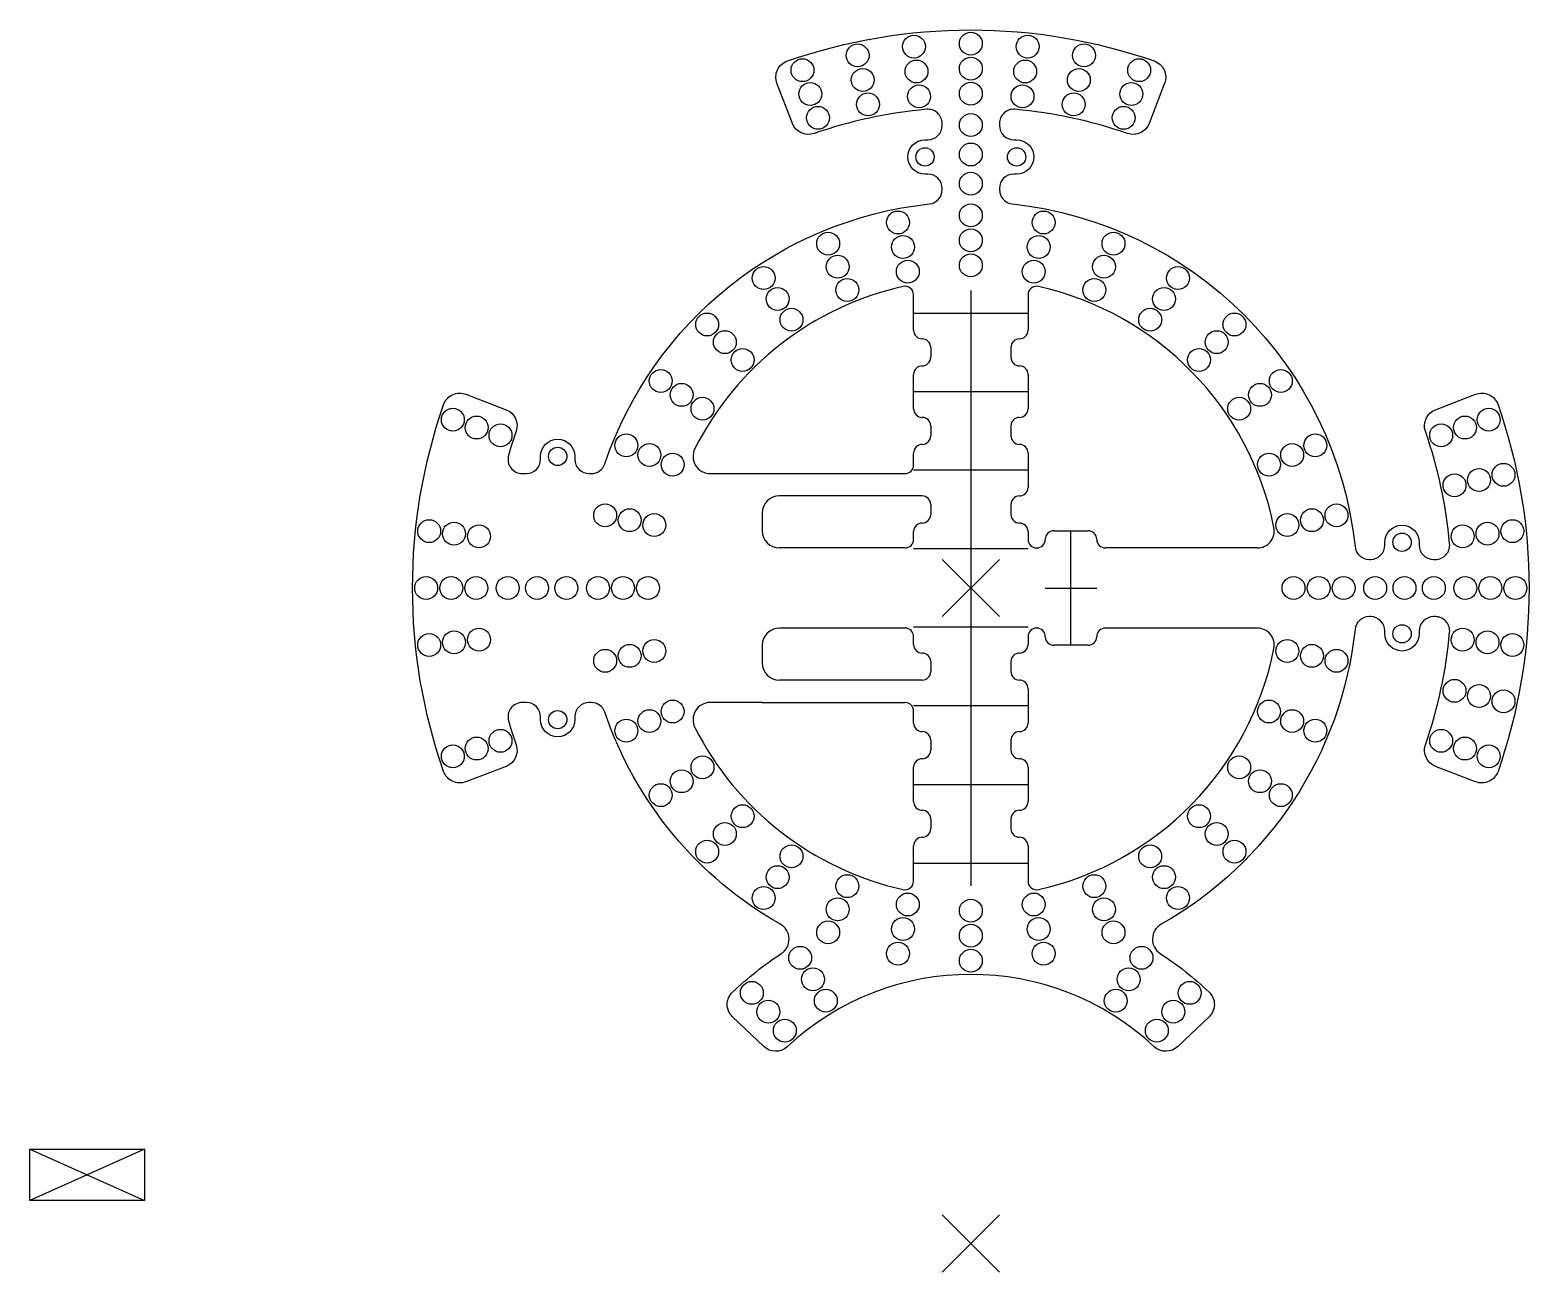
# Model space of a CAD drawing. Header units: millimetres. Extents: x -164 to 97, y -119 to 98.
import ezdxf

# ---------------------------------------------------------------- set-up
doc = ezdxf.new("R2010")
doc.units = ezdxf.units.MM
doc.layers.get('0').update_dxf_attribs({"linetype": 'CONTINUOUS'})

msp = doc.modelspace()

# ---------------------------------------------------------------- linework, layer by layer
for p, q in [((-10, 45.04), (-10, 51.22)), ((0, 52), (0, -52)), ((10, 51.22), (10, 45.04)), ((-10, 48.04), (10, 48.04)), ((-7, 42.04), (-7, 40.32)), ((7, 42.04), (7, 40.32)), ((-10, 31.32), (-10, 37.32)), ((10, 37.32), (10, 31.32)), ((-10, 34.32), (10, 34.32)), ((-7, 28.32), (-7, 26.59)), ((7, 28.32), (7, 26.59)), ((-10, 21.5), (-10, 23.59)), ((10, 23.59), (10, 17.59)), ((-45.52, 20), (-36.43, 20)), ((-36.43, 20), (-11.5, 20)), ((10, 20.59), (-10, 20.59)), ((-8.5, 16.09), (-33.43, 16.09)), ((-7, 14.59), (-7, 12.86)), ((7, 14.59), (7, 12.86)), ((-36.43, 13.09), (-36.43, 10)), ((-10, 8.5), (-10, 9.86)), ((10, 9.86), (10, 8.5)), ((14.5, 10), (20.5, 10)), ((17.5, -10), (17.5, 10)), ((-11.5, 7), (-33.43, 7)), ((10, 6.86), (-10, 6.86)), ((50.01, 7), (23.5, 7)), ((-5, -5), (5, 5)), ((5, -5), (-5, 5)), ((13, 0), (22, 0)), ((-11.5, -7), (-33.43, -7)), ((10, -6.86), (-10, -6.86)), ((50.01, -7), (23.5, -7)), ((-36.43, -10), (-36.43, -13.09)), ((-10, -9.86), (-10, -8.5)), ((10, -8.5), (10, -9.86)), ((20.5, -10), (14.5, -10)), ((-7, -12.86), (-7, -14.59)), ((7, -12.86), (7, -14.59)), ((-8.5, -16.09), (-33.43, -16.09)), ((10, -17.59), (10, -23.59)), ((-36.43, -20), (-45.52, -20)), ((-36.43, -20), (-11.5, -20)), ((10, -20.59), (-10, -20.59)), ((-10, -23.59), (-10, -21.5)), ((-7, -26.59), (-7, -28.32)), ((7, -26.59), (7, -28.32)), ((-10, -37.32), (-10, -31.32)), ((10, -31.32), (10, -37.32)), ((-10, -34.32), (10, -34.32)), ((-7, -40.32), (-7, -42.04)), ((7, -40.32), (7, -42.04)), ((-10, -51.22), (-10, -45.04)), ((10, -45.04), (10, -51.22)), ((-10, -48.04), (10, -48.04)), ((-164.33, -98.01), (-144.33, -107.01)), ((-144.33, -98.01), (-164.33, -107.01)), ((-5, -119.5), (5, -109.5)), ((5, -119.5), (-5, -109.5))]:
    msp.add_line(p, q)
msp.add_lwpolyline([(-36.17, -80.11), (-41.61, -74.93, -0.429586), (-41.61, -70.58, -0.044883), (-33.1, -63.86, 0.561799), (-33.26, -58.74, -0.18411), (-63.92, -21.7, 0.321309), (-66.29, -20), (-66.65, -20, 0.414214), (-69.15, -22.5), (-69.15, -23, -1), (-75.15, -23), (-75.15, -22.5, 0.414214), (-77.65, -20), (-78.33, -20, 0.498723), (-80.74, -23.19, 0.013081), (-79.41, -27.38, -0.404147), (-81.17, -31.16), (-88.18, -33.85, -0.423544), (-92.09, -32.03, -0.168965), (-92.09, 32.03, -0.423544), (-88.18, 33.85), (-81.17, 31.16, -0.404147), (-79.41, 27.38, 0.013081), (-80.74, 23.19, 0.498723), (-78.33, 20), (-77.65, 20, 0.414214), (-75.15, 22.5), (-75.15, 23, -1), (-69.15, 23), (-69.15, 22.5, 0.414214), (-66.65, 20), (-66.29, 20, 0.321309), (-63.92, 21.7, -0.291947), (-7.23, 67.11, 0.38311), (-5, 69.6), (-5, 69.82, 0.414214), (-7.5, 72.32), (-8, 72.32, -1), (-8, 78.32), (-7.5, 78.32, 0.414214), (-5, 80.82), (-5, 81.15, 0.44147), (-7.73, 83.64, 0.060041), (-27.38, 79.41, -0.404147), (-31.16, 81.17), (-33.85, 88.18, -0.423544), (-32.03, 92.09, -0.168965), (32.03, 92.09, -0.423544), (33.85, 88.18), (31.16, 81.17, -0.404147), (27.38, 79.41, 0.060041), (7.73, 83.64, 0.44147), (5, 81.15), (5, 80.82, 0.414214), (7.5, 78.32), (8, 78.32, -1), (8, 72.32), (7.5, 72.32, 0.414214), (5, 69.82), (5, 69.6, 0.38311), (7.23, 67.11, -0.35264), (67.11, 7.23, 0.38311), (69.6, 5), (69.82, 5, 0.414214), (72.32, 7.5), (72.32, 8, -1), (78.32, 8), (78.32, 7.5, 0.414214), (80.82, 5), (81.15, 5, 0.44147), (83.64, 7.73, 0.060041), (79.41, 27.38, -0.404147), (81.17, 31.16), (88.18, 33.85, -0.423544), (92.09, 32.03, -0.168965), (92.09, -32.03, -0.423544), (88.18, -33.85), (81.17, -31.16, -0.404147), (79.41, -27.38, 0.060041), (83.64, -7.73, 0.44147), (81.15, -5), (80.82, -5, 0.414214), (78.32, -7.5), (78.32, -8, -1), (72.32, -8), (72.32, -7.5, 0.414214), (69.82, -5), (69.6, -5, 0.38311), (67.11, -7.23, -0.241585), (33.26, -58.74, 0.561799), (33.1, -63.86, -0.044883), (41.61, -70.58, -0.429586), (41.61, -74.93), (36.17, -80.11, -0.396737), (32.05, -80.13, 0.393894), (-32.05, -80.13, -0.396737)], format="xyb", close=True)
msp.add_lwpolyline([(-164.33, -98.01), (-144.33, -98.01), (-144.33, -107.01), (-164.33, -107.01)], close=True)
for centre, radius in [((0, 95.12), 2), ((-19.78, 93.05), 2), ((-9.94, 94.6), 2), ((9.94, 94.6), 2), ((19.78, 93.05), 2), ((-29.4, 90.47), 2), ((-9.49, 90.25), 2), ((0, 90.75), 2), ((9.49, 90.25), 2), ((29.4, 90.47), 2), ((-18.87, 88.77), 2), ((18.87, 88.77), 2), ((-28.04, 86.31), 2), ((-17.96, 84.49), 2), ((-9.03, 85.9), 2), ((0, 86.37), 2), ((9.03, 85.9), 2), ((17.96, 84.49), 2), ((28.04, 86.31), 2), ((-26.69, 82.15), 2), ((26.69, 82.15), 2), ((0, 80.88), 2), ((-8, 75.32), 1.6), ((0, 75.75), 2), ((8, 75.32), 1.6), ((0, 70.63), 2), ((-12.71, 63.87), 2), ((0, 65.12), 2), ((12.71, 63.87), 2), ((-24.92, 60.17), 2), ((-11.85, 59.58), 2), ((0, 60.75), 2), ((11.85, 59.58), 2), ((24.92, 60.17), 2), ((-23.25, 56.13), 2), ((0, 56.37), 2), ((23.25, 56.13), 2), ((-36.18, 54.15), 2), ((-11, 55.29), 2), ((11, 55.29), 2), ((36.18, 54.15), 2), ((-33.75, 50.51), 2), ((-21.57, 52.08), 2), ((21.57, 52.08), 2), ((33.75, 50.51), 2), ((-46.05, 46.05), 2), ((-31.32, 46.87), 2), ((31.32, 46.87), 2), ((46.05, 46.05), 2), ((-42.96, 42.96), 2), ((42.96, 42.96), 2), ((-39.86, 39.86), 2), ((39.86, 39.86), 2), ((-54.15, 36.18), 2), ((54.15, 36.18), 2), ((-50.51, 33.75), 2), ((50.51, 33.75), 2), ((-46.87, 31.32), 2), ((46.87, 31.32), 2), ((-90.47, 29.4), 2), ((-86.31, 28.04), 2), ((86.31, 28.04), 2), ((90.47, 29.4), 2), ((-82.15, 26.69), 2), ((-60.17, 24.92), 2), ((60.17, 24.92), 2), ((82.15, 26.69), 2), ((-72.15, 23), 1.6), ((-56.13, 23.25), 2), ((-52.08, 21.57), 2), ((52.08, 21.57), 2), ((56.13, 23.25), 2), ((93.05, 19.78), 2), ((84.49, 17.96), 2), ((88.77, 18.87), 2), ((-63.87, 12.71), 2), ((-59.58, 11.85), 2), ((59.58, 11.85), 2), ((63.87, 12.71), 2), ((-94.6, 9.94), 2), ((-90.25, 9.49), 2), ((-85.9, 9.03), 2), ((-55.29, 11), 2), ((55.29, 11), 2), ((85.9, 9.03), 2), ((90.25, 9.49), 2), ((94.6, 9.94), 2), ((75.32, 8), 1.6), ((-95.13, 0), 2), ((-90.75, 0), 2), ((-86.38, 0), 2), ((-80.88, 0), 2), ((-75.75, 0), 2), ((-70.63, 0), 2), ((-65.12, 0), 2), ((-60.75, 0), 2), ((-56.37, 0), 2), ((56.37, 0), 2), ((60.75, 0), 2), ((65.12, 0), 2), ((70.63, 0), 2), ((75.75, 0), 2), ((80.88, 0), 2), ((86.37, 0), 2), ((90.75, 0), 2), ((95.12, 0), 2), ((-90.25, -9.49), 2), ((-85.9, -9.03), 2), ((75.32, -8), 1.6), ((85.9, -9.03), 2), ((90.25, -9.49), 2), ((-94.6, -9.94), 2), ((-59.58, -11.85), 2), ((-55.29, -11), 2), ((55.29, -11), 2), ((59.58, -11.85), 2), ((94.6, -9.94), 2), ((-63.87, -12.71), 2), ((63.87, -12.71), 2), ((84.49, -17.96), 2), ((88.77, -18.87), 2), ((93.05, -19.78), 2), ((-52.08, -21.57), 2), ((52.08, -21.57), 2), ((-72.15, -23), 1.6), ((-60.17, -24.92), 2), ((-56.13, -23.25), 2), ((56.13, -23.25), 2), ((60.17, -24.92), 2), ((-86.31, -28.04), 2), ((-82.15, -26.69), 2), ((82.15, -26.69), 2), ((86.31, -28.04), 2), ((-90.47, -29.4), 2), ((90.47, -29.4), 2), ((-46.87, -31.32), 2), ((46.87, -31.32), 2), ((-50.51, -33.75), 2), ((50.51, -33.75), 2), ((-54.15, -36.18), 2), ((54.15, -36.18), 2), ((-39.86, -39.86), 2), ((39.86, -39.86), 2), ((-42.96, -42.96), 2), ((42.96, -42.96), 2), ((-46.05, -46.05), 2), ((46.05, -46.05), 2), ((-31.32, -46.87), 2), ((31.32, -46.87), 2), ((-33.75, -50.51), 2), ((33.75, -50.51), 2), ((-36.18, -54.15), 2), ((-21.57, -52.08), 2), ((21.57, -52.08), 2), ((36.18, -54.15), 2), ((-23.25, -56.13), 2), ((-11, -55.29), 2), ((0, -56.37), 2), ((11, -55.29), 2), ((23.25, -56.13), 2), ((-11.85, -59.58), 2), ((11.85, -59.58), 2), ((-24.92, -60.17), 2), ((0, -60.75), 2), ((24.92, -60.17), 2), ((-29.81, -64.6), 2), ((-12.71, -63.87), 2), ((12.71, -63.87), 2), ((29.81, -64.6), 2), ((0, -65.12), 2), ((-27.57, -68.36), 2), ((27.57, -68.36), 2), ((-38.24, -70.73), 2), ((-25.32, -72.11), 2), ((25.32, -72.11), 2), ((38.24, -70.73), 2), ((-35.36, -74.02), 2), ((35.36, -74.02), 2), ((-32.49, -77.32), 2), ((32.49, -77.32), 2)]:
    msp.add_circle(centre, radius)
for centre, radius, start, end in [((0, 0), 54, 102.6531, 153.1934), ((-11.5, 51.22), 1.5, 0, 102.6531), ((11.5, 51.22), 1.5, 77.3469, 180), ((0, 0), 54, 11.3077, 77.3469), ((-8.5, 45.04), 1.5, 180, 270), ((8.5, 45.04), 1.5, -90, 0), ((-8.5, 42.04), 1.5, 0, 90), ((8.5, 42.04), 1.5, 90, 180), ((-8.5, 40.32), 1.5, -90, 0), ((8.5, 40.32), 1.5, 180, 270), ((-8.5, 37.32), 1.5, 90, 180), ((8.5, 37.32), 1.5, 0, 90), ((-8.5, 31.32), 1.5, 180, 270), ((-8.5, 28.32), 1.5, 0, 90), ((8.5, 28.32), 1.5, 90, 180), ((8.5, 31.32), 1.5, -90, 0), ((-8.5, 26.59), 1.5, -90, 0), ((8.5, 26.59), 1.5, 180, 270), ((-45.52, 23), 3, 153.1934, 270), ((-8.5, 23.59), 1.5, 90, 180), ((8.5, 23.59), 1.5, 0, 90), ((-11.5, 21.5), 1.5, 270, 360), ((-33.43, 13.09), 3, 90, 180), ((-8.5, 14.59), 1.5, 0, 90), ((8.5, 14.59), 1.5, 90, 180), ((8.5, 17.59), 1.5, -90, 0), ((-8.5, 9.86), 1.5, 90, 180), ((-8.5, 12.86), 1.5, -90, 0), ((8.5, 12.86), 1.5, 180, 270), ((8.5, 9.86), 1.5, 0, 90), ((50.01, 10), 3, -90, 11.3077), ((-33.43, 10), 3, 180, 270), ((-11.5, 8.5), 1.5, -90, 0), ((11.5, 8.5), 1.5, 180, 270), ((11.5, 8.5), 1.5, 270, 360), ((14.5, 8.5), 1.5, 90, 180), ((20.5, 8.5), 1.5, 0, 90), ((23.5, 8.5), 1.5, 180, 270), ((-33.43, -10), 3, 90, 180), ((-11.5, -8.5), 1.5, 0, 90), ((11.5, -8.5), 1.5, 90, 180), ((11.5, -8.5), 1.5, 0, 90), ((23.5, -8.5), 1.5, 90, 180), ((50.01, -10), 3, -11.3077, 90), ((-8.5, -9.86), 1.5, 180, 270), ((8.5, -9.86), 1.5, -90, 0), ((14.5, -8.5), 1.5, 180, 270), ((20.5, -8.5), 1.5, 270, 360), ((-33.43, -13.09), 3, 180, 270), ((-8.5, -12.86), 1.5, 0, 90), ((8.5, -12.86), 1.5, 90, 180), ((0, 0), 54, 282.6531, 348.6923), ((-8.5, -14.59), 1.5, -90, 0), ((8.5, -14.59), 1.5, 180, 270), ((8.5, -17.59), 1.5, 0, 90), ((-45.52, -23), 3, 90, 206.8066), ((-11.5, -21.5), 1.5, 0, 90), ((0, 0), 54, 206.8066, 257.3469), ((-8.5, -23.59), 1.5, 180, 270), ((-8.5, -26.59), 1.5, 0, 90), ((8.5, -26.59), 1.5, 90, 180), ((8.5, -23.59), 1.5, -90, 0), ((-8.5, -28.32), 1.5, -90, 0), ((8.5, -28.32), 1.5, 180, 270), ((-8.5, -31.32), 1.5, 90, 180), ((8.5, -31.32), 1.5, 0, 90), ((-8.5, -37.32), 1.5, 180, 270), ((-8.5, -40.32), 1.5, 0, 90), ((8.5, -40.32), 1.5, 90, 180), ((8.5, -37.32), 1.5, -90, 0), ((-8.5, -45.04), 1.5, 90, 180), ((-8.5, -42.04), 1.5, -90, 0), ((8.5, -42.04), 1.5, 180, 270), ((8.5, -45.04), 1.5, 0, 90), ((-11.5, -51.22), 1.5, -102.6531, 0), ((11.5, -51.22), 1.5, 180, 282.6531)]:
    msp.add_arc(centre, radius, start, end)

doc.saveas('drawing.dxf')
